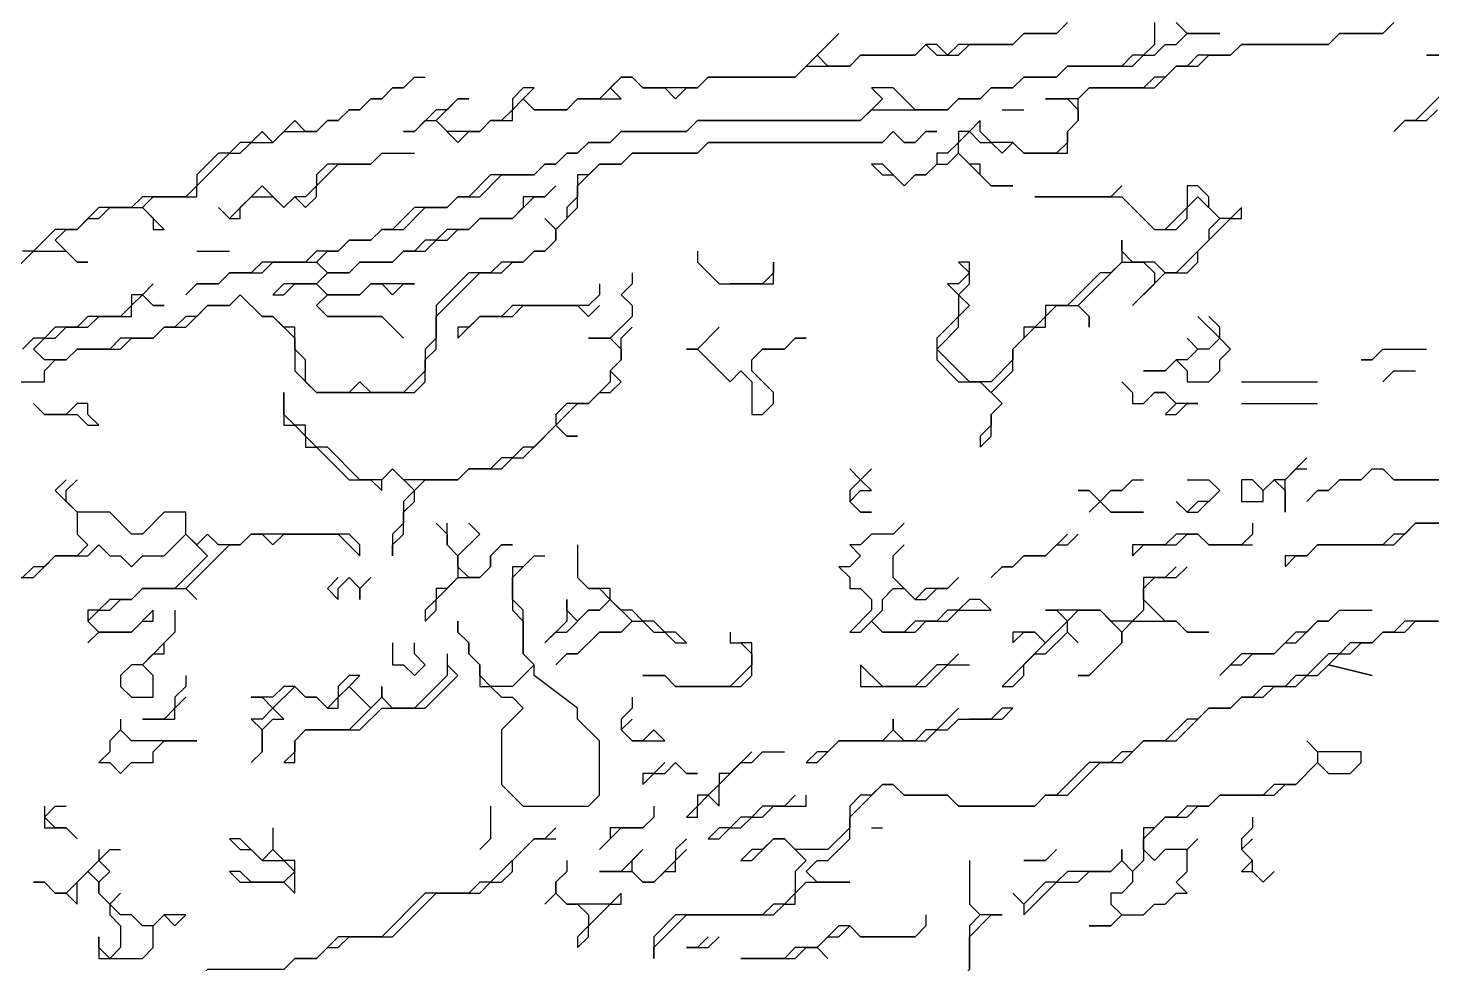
# Model space of a CAD drawing. Header units: metres. Extents: x 76363 to 76886, y 81203 to 81673.
# Drawn here: x 76661.6 to 76713.2, y 81351.6 to 81386 of the extents above; entities that cross this region are included whole.
import ezdxf

# ---------------------------------------------------------------- set-up
doc = ezdxf.new("R2010")
doc.units = ezdxf.units.M

msp = doc.modelspace()

# ---------------------------------------------------------------- linework, layer by layer
for points in [[(76703, 81386.2, 222.222), (76703, 81385.4, 222.6), (76702.6, 81385, 222.837), (76702.2, 81385, 222.62), (76701.8, 81384.6, 222.672), (76699.8, 81384.6, 222.45), (76699.4, 81384.2, 222.687), (76698.2, 81384.2, 222.455), (76697.8, 81383.8, 222.63), (76697, 81383.8, 222.57), (76696.6, 81383.4, 222.69), (76695.8, 81383.4, 222.63), (76695.4, 81383, 222.94), (76694.2, 81383, 222.757), (76693.4, 81383.8, 222.202), (76692.6, 81383.8, 222.133), (76693, 81383.4, 222.547), (76692.2, 81382.6, 222.975), (76686.2, 81382.6, 222.51), (76685.8, 81382.2, 222.72), (76683.4, 81382.2, 222.26), (76683, 81381.8, 222.55), (76682.2, 81381.8, 222.285), (76681.8, 81381.4, 222.627), (76681.4, 81381.4, 222.425), (76681, 81381, 222.6), (76680.6, 81381, 222.637), (76680.2, 81380.6, 222.877), (76678.6, 81380.6, 222.64), (76677.8, 81379.8, 222.83), (76677.4, 81379.8, 222.785), (76677, 81379.4, 222.925), (76675.8, 81379.4, 222.85), (76675, 81378.6, 222.875), (76674.6, 81378.6, 222.82), (76674.2, 81378.2, 223), (76673.4, 81378.2, 222.77), (76673, 81377.8, 222.83), (76672.2, 81377.8, 222.68), (76671.8, 81377.4, 222.663), (76670.2, 81377.4, 222.475), (76669.8, 81377, 222.655), (76669, 81377, 222.408), (76668.6, 81376.6, 222.67), (76667.8, 81376.6, 222.255), (76667.4, 81376.2, 222.47), (76667.8, 81376.6, 222.255), (76668.6, 81376.6, 222.67), (76669, 81377, 222.408), (76670.2, 81377, 222.697), (76670.6, 81377.4, 222.55), (76672.2, 81377.4, 222.885), (76672.6, 81377, 223.14), (76672.2, 81376.6, 223.16), (76671, 81376.6, 222.86), (76670.6, 81376.2, 222.845), (76671, 81376.2, 222.96), (76671.4, 81376.6, 223.04), (76672.2, 81376.6, 223.16), (76672.6, 81376.2, 222.857), (76672.2, 81375.8, 222.75), (76672.6, 81375.4, 222.57), (76674.6, 81375.4, 222.335), (76675.4, 81374.6, 221.8), (76674.6, 81375.4, 222.335), (76672.6, 81375.4, 222.57), (76672.2, 81375.8, 222.75), (76672.6, 81376.2, 222.857), (76673.8, 81376.2, 222.73), (76674.2, 81376.6, 222.885), (76674.6, 81376.6, 222.85), (76675, 81376.2, 222.562), (76675.4, 81376.6, 222.73), (76675.8, 81376.6, 222.595), (76674.2, 81376.6, 222.885), (76673.8, 81376.2, 222.73), (76672.6, 81376.2, 222.857), (76672.2, 81376.6, 223.16), (76672.6, 81377, 223.14), (76673.4, 81377, 223.17), (76673.8, 81377.4, 223.155), (76675, 81377.4, 223.11), (76675.4, 81377.8, 223.14), (76676.2, 81377.8, 223.13), (76676.6, 81378.2, 223.21), (76677, 81378.2, 223.175), (76677.4, 81378.6, 223.195), (76677.8, 81378.6, 223.08), (76678.2, 81379, 223.095), (76679.4, 81379, 223.045), (76680.2, 81379.8, 223.12), (76680.6, 81379.8, 223.05), (76681, 81380.2, 222.91), (76680.6, 81379.8, 223.05), (76679.8, 81379.8, 223.13), (76679.8, 81379.4, 223.105), (76679.4, 81379, 223.045), (76678.2, 81379, 223.095), (76677.8, 81378.6, 223.08), (76677, 81378.6, 223.24), (76676.6, 81378.2, 223.21), (76676.2, 81378.2, 223.14), (76675.8, 81377.8, 223.127), (76675.4, 81377.8, 223.14), (76675, 81377.4, 223.11), (76673.8, 81377.4, 223.155), (76673.4, 81377, 223.17), (76672.6, 81377, 223.14), (76672.2, 81377.4, 222.885), (76672.6, 81377.8, 222.75), (76673, 81377.8, 222.83), (76673.4, 81378.2, 222.77), (76674.2, 81378.2, 223), (76674.6, 81378.6, 222.82), (76675.4, 81378.6, 223.08), (76676.2, 81379.4, 222.817), (76677, 81379.4, 222.925), (76677.4, 81379.8, 222.785), (76678.2, 81379.8, 223.015), (76679, 81380.6, 222.7), (76680.2, 81380.6, 222.877), (76680.6, 81381, 222.637), (76681, 81381, 222.6), (76681.4, 81381.4, 222.425), (76681.8, 81381.4, 222.627), (76682.2, 81381.8, 222.285), (76683, 81381.8, 222.55), (76683.4, 81382.2, 222.26), (76685.8, 81382.2, 222.72), (76686.2, 81382.6, 222.51), (76692.2, 81382.6, 222.975), (76692.6, 81383, 222.76), (76695.4, 81383, 222.94), (76695.8, 81383.4, 222.63), (76696.6, 81383.4, 222.69), (76697, 81383.8, 222.57), (76697.8, 81383.8, 222.63), (76698.2, 81384.2, 222.455), (76699.4, 81384.2, 222.687), (76699.8, 81384.6, 222.45), (76702.2, 81384.6, 222.835), (76702.6, 81385, 222.837), (76703, 81385, 222.863), (76703.4, 81385.4, 222.715), (76703.8, 81385.4, 222.83), (76704.2, 81385.8, 222.535), (76705.4, 81385.8, 222.61), (76704.2, 81385.8, 222.535), (76703.8, 81386.2, 222.233)], [(76699.8, 81386.2, 221.423), (76699.4, 81385.8, 221.49), (76698.2, 81385.8, 221.483), (76697.8, 81385.4, 221.51), (76695.8, 81385.4, 221.55), (76695.4, 81385, 221.537), (76695, 81385.4, 221.56), (76694.6, 81385.4, 221.48), (76694.2, 81385, 221.505), (76692.2, 81385, 221.4), (76691.8, 81384.6, 221.53), (76691, 81384.6, 221.575), (76690.6, 81385, 221.4), (76691.4, 81385.8, 221.28), (76689.8, 81384.2, 221.56), (76686.6, 81384.2, 221.38), (76686.2, 81383.8, 221.44), (76684.2, 81383.8, 221.37), (76683.8, 81384.2, 221.24), (76683.4, 81384.2, 221.24), (76682.6, 81383.4, 221.36), (76681.8, 81383.4, 221.36), (76681.4, 81383, 221.5), (76680.2, 81383, 221.35), (76679.8, 81383.4, 221.135), (76680.2, 81383.8, 221.2), (76679.8, 81383.8, 221.183), (76679.4, 81383.4, 221.14), (76679.4, 81383, 221.2), (76679, 81382.6, 221.26), (76678.6, 81382.6, 221.26), (76678.2, 81382.2, 221.33), (76677, 81382.2, 221.29), (76676.6, 81382.6, 221.09), (76677.4, 81383.4, 221.07), (76677.8, 81383.4, 221.065), (76677.4, 81383.4, 221.07), (76677, 81383, 221.055), (76676.6, 81383, 221.06), (76675.8, 81382.2, 221.17), (76675.4, 81382.2, 221.18), (76675.8, 81382.2, 221.17), (76676.2, 81382.6, 221.11), (76676.6, 81382.6, 221.09), (76677.4, 81381.8, 221.46), (76677.8, 81382.2, 221.33), (76678.2, 81382.2, 221.33), (76678.6, 81382.6, 221.26), (76679.4, 81382.6, 221.28), (76679.4, 81383, 221.2), (76679.8, 81383.4, 221.135), (76680.2, 81383, 221.35), (76681.4, 81383, 221.5), (76681.8, 81383.4, 221.36), (76683.4, 81383.4, 221.5), (76683, 81383.8, 221.31), (76683.4, 81384.2, 221.24), (76683.8, 81384.2, 221.24), (76684.2, 81383.8, 221.37), (76685, 81383.8, 221.365), (76685.4, 81383.4, 221.5), (76685.8, 81383.8, 221.44), (76686.2, 81383.8, 221.44), (76686.6, 81384.2, 221.38), (76689.8, 81384.2, 221.56), (76690.2, 81384.6, 221.46), (76691.8, 81384.6, 221.53), (76692.2, 81385, 221.4), (76694.2, 81385, 221.505), (76694.6, 81385.4, 221.48), (76695, 81385, 221.535), (76695.8, 81385, 221.54), (76696.2, 81385.4, 221.555), (76697.8, 81385.4, 221.51), (76698.2, 81385.8, 221.483), (76699.4, 81385.8, 221.49), (76699.8, 81386.2, 221.423)], [(76711.8, 81386.2, 223.007), (76711.4, 81385.8, 222.98), (76709.8, 81385.8, 223.055), (76709.4, 81385.4, 222.96), (76706.2, 81385.4, 223.09), (76705.8, 81385, 223.015), (76704.6, 81385, 223.025), (76704.2, 81384.6, 223.07), (76703.8, 81384.6, 223.17), (76703.4, 81384.2, 223.08), (76703, 81384.2, 223.09), (76702.6, 81383.8, 223.067), (76700.6, 81383.8, 223.15), (76700.2, 81383.4, 223.065), (76699, 81383.4, 223.06), (76699.8, 81383.4, 223.06), (76700.2, 81383, 222.85), (76700.2, 81382.6, 222.64), (76699.8, 81382.2, 222.39), (76699.8, 81381.8, 222.19), (76699.4, 81381.4, 222.14), (76698.2, 81381.4, 222.21), (76697.8, 81381.8, 222.437), (76697, 81381.8, 222.54), (76696.6, 81382.2, 222.785), (76696.6, 81382.6, 222.833), (76696.2, 81382.2, 223.02), (76695.8, 81382.2, 223.1), (76695.8, 81381.8, 222.965), (76695.4, 81381.4, 222.91), (76695, 81381.4, 222.91), (76695, 81381, 222.775), (76694.6, 81380.6, 222.53), (76694.2, 81380.6, 222.57), (76693.8, 81380.2, 222.4), (76693, 81381, 222.75), (76692.6, 81381, 222.82), (76693, 81380.6, 222.633), (76693.4, 81380.6, 222.65), (76693.8, 81380.2, 222.4), (76694.2, 81380.6, 222.57), (76694.6, 81380.6, 222.53), (76695, 81381, 222.775), (76695.4, 81381, 222.89), (76695.8, 81381.4, 222.91), (76697, 81380.2, 221.88), (76697.8, 81380.2, 221.66), (76697, 81380.2, 221.88), (76696.6, 81380.6, 222.18), (76696.6, 81381, 222.27), (76696.2, 81381, 222.505), (76695.8, 81381.4, 222.91), (76695.8, 81381.8, 222.965), (76696.2, 81382.2, 223.02), (76696.6, 81381.8, 222.7), (76697, 81381.8, 222.54), (76697.4, 81381.4, 222.41), (76697.8, 81381.8, 222.437), (76698.2, 81381.4, 222.21), (76699.8, 81381.4, 221.975), (76699.8, 81382.2, 222.39), (76700.2, 81382.6, 222.64), (76700.2, 81383.4, 223.065), (76700.6, 81383.8, 223.15), (76703, 81383.8, 222.955), (76703.8, 81384.6, 223.17), (76704.6, 81384.6, 222.993), (76705, 81385, 223.11), (76705.8, 81385, 223.015), (76706.2, 81385.4, 223.09), (76709.4, 81385.4, 222.96), (76709.8, 81385.8, 223.055), (76711.4, 81385.8, 222.98), (76711.8, 81386.2, 223.007)], [(76714.6, 81385, 222.12), (76713, 81385, 222.35), (76714.2, 81385, 222.293)], [(76661, 81377, 220.575), (76661.8, 81377.8, 220.5), (76663, 81377.8, 220.72), (76663.4, 81377.4, 220.93), (76663.8, 81377.4, 221.04), (76663.4, 81377.4, 220.93), (76662.6, 81378.2, 220.54), (76663, 81378.6, 220.45), (76663.4, 81378.6, 220.52), (76663.8, 81379, 220.46), (76664.2, 81379, 220.487), (76664.6, 81379.4, 220.515), (76665.8, 81379.4, 220.62), (76666.2, 81379, 220.83), (76666.2, 81378.6, 220.9), (76666.6, 81378.6, 221.01), (76665.8, 81379.4, 220.62), (76666.2, 81379.8, 220.64), (76667.8, 81379.8, 220.71), (76667.8, 81380.2, 220.627), (76669, 81381.4, 220.7), (76669.4, 81381.4, 220.7), (76669.8, 81381.8, 220.718), (76670.6, 81381.8, 220.8), (76671, 81382.2, 220.815), (76672.2, 81382.2, 220.89), (76672.6, 81382.6, 220.9), (76673, 81382.6, 220.89), (76673.4, 81383, 220.84), (76673.8, 81383, 220.84), (76674.2, 81383.4, 220.815), (76674.6, 81383.4, 220.85), (76675, 81383.8, 220.87), (76675.4, 81383.8, 220.87), (76675.8, 81384.2, 220.88), (76676.2, 81384.2, 220.88)], [(76675.8, 81384.2, 220.88), (76675.4, 81383.8, 220.87), (76675, 81383.8, 220.87), (76674.6, 81383.4, 220.85), (76674.2, 81383.4, 220.815), (76673.8, 81383, 220.84), (76673.4, 81383, 220.84), (76673, 81382.6, 220.89), (76672.6, 81382.6, 220.9), (76672.2, 81382.2, 220.89), (76671.8, 81382.2, 220.885), (76671.4, 81382.6, 220.795), (76670.6, 81381.8, 220.8), (76670.2, 81382.2, 220.73), (76669.8, 81381.8, 220.718), (76669.4, 81381.8, 220.725), (76669, 81381.4, 220.7), (76668.6, 81381.4, 220.71), (76667.8, 81380.6, 220.6), (76667.8, 81380.2, 220.627), (76667.4, 81379.8, 220.71), (76665.8, 81379.8, 220.567), (76665.4, 81379.4, 220.55), (76664.2, 81379.4, 220.48), (76663.4, 81378.6, 220.52), (76662.6, 81378.6, 220.477), (76661.8, 81377.8, 220.5), (76661.4, 81377.8, 220.425)], [(76713.8, 81383.8, 221.137), (76712.6, 81382.6, 220.318), (76712.2, 81382.6, 220.45), (76711.8, 81382.2, 220.11), (76712.2, 81382.6, 220.45), (76713, 81382.6, 220.2), (76713.4, 81383, 220.51)], [(76697.4, 81383, 222.97), (76698.2, 81383, 222.947)], [(76660.6, 81373, 222.775), (76662.2, 81373, 222.845), (76662.2, 81373.4, 223.09), (76662.6, 81373.8, 223.15), (76663, 81373.8, 223.07), (76663.4, 81374.2, 223.005), (76665, 81374.2, 222.655), (76665.4, 81374.6, 222.8), (76666.2, 81374.6, 222.79), (76666.6, 81375, 222.84), (76667.4, 81375, 222.797), (76668.2, 81375.8, 222.775), (76669, 81375.8, 222.83), (76669.4, 81376.2, 223), (76670.2, 81375.4, 222.66), (76670.6, 81375.4, 222.62), (76671.4, 81374.6, 222.045), (76671.4, 81373.4, 221.208), (76672.2, 81372.6, 220.952), (76675.8, 81372.6, 220.217), (76676.2, 81373, 220.325), (76676.2, 81373.8, 221.09), (76676.6, 81374.2, 221.182), (76676.6, 81375.4, 221.87), (76678.2, 81377, 222.32), (76679, 81377, 222.205), (76679.4, 81377.4, 222.335), (76679.8, 81377.4, 222.33), (76680.2, 81377.8, 222.27), (76680.6, 81377.8, 222.26), (76681, 81378.2, 222.4), (76681, 81378.6, 222.53), (76681.8, 81379.4, 222.53), (76681.8, 81380.2, 222.79), (76682.6, 81381, 222.845), (76683.4, 81381, 222.86), (76683.8, 81381.4, 222.87), (76686.2, 81381.4, 222.975), (76686.6, 81381.8, 223.03), (76693, 81381.8, 223.125), (76693.4, 81382.2, 223.03), (76693.8, 81381.8, 223.09), (76694.2, 81381.8, 223.08), (76694.6, 81382.2, 223.215), (76695, 81382.2, 223.215), (76694.6, 81382.2, 223.215), (76694.2, 81381.8, 223.08), (76693.8, 81381.8, 223.09)], [(76693.4, 81382.2, 223.03), (76693, 81381.8, 223.125), (76686.6, 81381.8, 223.03), (76686.2, 81381.4, 222.975), (76683.8, 81381.4, 222.87), (76683.4, 81381, 222.86), (76682.6, 81381, 222.845), (76682.2, 81380.6, 222.85), (76681.8, 81380.6, 222.85), (76681.8, 81379.8, 222.66), (76681.4, 81379.4, 222.65), (76681.4, 81379, 222.493), (76681, 81378.6, 222.53), (76680.6, 81379, 222.775), (76681, 81378.6, 222.53), (76681, 81378.2, 222.4), (76680.6, 81377.8, 222.26), (76680.2, 81377.8, 222.27), (76679.8, 81377.4, 222.33), (76679, 81377.4, 222.42), (76678.6, 81377, 222.16), (76677.8, 81377, 222.4), (76676.6, 81375.8, 222.12), (76676.6, 81374.6, 221.452), (76676.2, 81374.2, 221.373), (76676.2, 81373.4, 220.762), (76675.4, 81372.6, 220.397), (76674.2, 81372.6, 220.79), (76673.8, 81373, 221.14), (76673.4, 81372.6, 220.944), (76672.2, 81372.6, 220.952), (76671.8, 81373, 221.143), (76671.8, 81373.8, 221.585), (76671.4, 81374.2, 221.755), (76671.4, 81375, 222.25), (76671, 81375, 222.29), (76670.6, 81375.4, 222.62), (76670.2, 81375.4, 222.66), (76669.4, 81376.2, 223), (76669, 81375.8, 222.83), (76668.2, 81375.8, 222.775), (76667.8, 81375.4, 222.78), (76667.4, 81375.4, 222.9), (76667, 81375, 222.87), (76666.6, 81375, 222.84), (76666.2, 81374.6, 222.79), (76665, 81374.6, 222.79), (76664.6, 81374.2, 222.7), (76663.4, 81374.2, 223.005), (76663, 81373.8, 223.07), (76662.2, 81373.8, 223.3), (76661.8, 81374.2, 223.017), (76662.2, 81374.6, 222.716), (76662.6, 81374.6, 222.88), (76663, 81375, 222.545), (76663.8, 81375, 222.625), (76664.2, 81375.4, 222.267), (76665.4, 81375.4, 222.555), (76665.4, 81375.8, 222.345), (76665.8, 81376.2, 222.15), (76666.2, 81375.8, 222.38), (76666.6, 81375.8, 222.46), (76666.2, 81375.8, 222.38), (76665.8, 81376.2, 222.15), (76666.2, 81376.6, 221.907), (76665.8, 81376.2, 222.15), (76665.4, 81376.2, 222.093), (76665.4, 81375.8, 222.345), (76665, 81375.4, 222.44), (76663.8, 81375.4, 222.293), (76663.4, 81375, 222.585), (76662.6, 81375, 222.326), (76662.2, 81374.6, 222.716), (76661.8, 81374.6, 222.55), (76661.4, 81374.2, 222.737)], [(76674.6, 81381.4, 221.3), (76674.2, 81381, 221.28), (76672.6, 81381, 221.13), (76672.2, 81380.6, 221.19), (76672.2, 81380.2, 221.4), (76671.8, 81379.8, 221.39), (76671.4, 81379.8, 221.343), (76671, 81379.4, 221.485), (76670.2, 81380.2, 221.053), (76669, 81379, 221.13), (76668.6, 81379.4, 221), (76669, 81379, 221.13), (76669.4, 81379, 221.2), (76669.4, 81379.4, 221), (76669.8, 81379.8, 221.05), (76670.6, 81379.8, 221.24), (76671, 81379.4, 221.485), (76671.4, 81379.8, 221.343), (76671.8, 81379.4, 221.53), (76672.2, 81379.8, 221.47), (76672.2, 81380.2, 221.4), (76673, 81381, 221.21), (76674.2, 81381, 221.28), (76674.6, 81381.4, 221.3), (76675.8, 81381.4, 221.52)], [(76701.8, 81380.2, 220.38), (76701.4, 81379.8, 220.01), (76698.6, 81379.8, 221.03), (76701.8, 81379.8, 220.083), (76703, 81378.6, 219.272), (76703.8, 81378.6, 219.005), (76704.2, 81379, 218.865), (76704.2, 81379.4, 219.13), (76704.6, 81379.8, 219.19), (76705.4, 81379, 217.928), (76705, 81378.6, 217.507), (76705, 81378.2, 216.977), (76703.8, 81377, 216.15), (76703.4, 81377, 216.383), (76703, 81377.4, 217.22), (76702.2, 81377.4, 216.984), (76701.8, 81377.8, 217.52), (76701.8, 81378.2, 218.035), (76701.8, 81377.4, 217.12), (76701.4, 81377, 216.72), (76701, 81377, 216.797), (76699.8, 81375.8, 216.08), (76699, 81375.8, 216.368), (76699, 81375.4, 215.954), (76698.6, 81375, 215.92), (76698.2, 81375, 216.188), (76698.2, 81374.6, 215.833), (76697.8, 81374.2, 215.725), (76697.8, 81373.8, 215.378), (76697, 81373, 215.072), (76696.2, 81373, 215.768), (76695, 81374.2, 217.513), (76695.8, 81375, 218.106), (76695.8, 81375.4, 218.533), (76696.2, 81375.8, 218.706), (76695.8, 81376.2, 219.39), (76696.2, 81376.6, 219.56), (76696.2, 81377.4, 220.153), (76695.8, 81377.4, 220.2), (76696.2, 81377, 219.803), (76695.8, 81376.6, 219.63), (76695.4, 81376.6, 219.657), (76695.8, 81376.2, 219.39), (76695.8, 81375.4, 218.533), (76695, 81374.6, 217.94), (76695, 81373.8, 217.14), (76695.8, 81373, 216.05), (76696.6, 81373, 215.487), (76697.4, 81372.2, 214.495), (76697, 81371.8, 214.594), (76697, 81371.4, 214.382), (76696.6, 81371, 214.572), (76696.6, 81370.6, 214.407), (76697, 81371, 214.25), (76697, 81371.8, 214.594), (76697.4, 81372.2, 214.495), (76697, 81372.6, 214.78), (76697.8, 81373.4, 215.067), (76697.8, 81374.2, 215.725), (76698.6, 81375, 215.92), (76699, 81375, 215.723), (76699, 81375.4, 215.954), (76699.4, 81375.8, 216.255), (76700.2, 81375.8, 216.033), (76700.6, 81375.4, 215.66), (76700.6, 81375, 215.49), (76700.6, 81375.4, 215.66), (76700.2, 81375.8, 216.033), (76701.8, 81377.4, 217.12), (76702.6, 81377.4, 217.075), (76703, 81377, 216.433), (76703, 81376.6, 216.01), (76702.2, 81375.8, 215.82), (76703.4, 81377, 216.383), (76704.2, 81377, 216.038), (76704.6, 81377.4, 216.333), (76704.6, 81377.8, 216.863), (76705.8, 81379, 217.696), (76706.2, 81379, 217.67), (76706.2, 81379.4, 218.03), (76705.8, 81379, 217.696), (76705.4, 81379, 217.928), (76705, 81379.4, 218.466), (76705, 81379.8, 218.9), (76704.6, 81380.2, 219.455), (76704.2, 81380.2, 219.637), (76704.2, 81379.4, 219.13), (76703.4, 81378.6, 219.24)], [(76667.8, 81377.8, 221.51), (76669, 81377.8, 221.9)], [(76686.2, 81377.8, 220.507), (76686.2, 81377.4, 220.187), (76687, 81376.6, 219.852), (76689, 81376.6, 219.695), (76689, 81377.4, 220.225), (76689, 81377, 220), (76688.6, 81376.6, 219.715), (76687.4, 81376.6, 219.93)], [(76683.8, 81377, 220.04), (76683.8, 81376.6, 219.773), (76683.4, 81376.2, 219.732), (76683.8, 81375.8, 219.18), (76683.8, 81375.4, 218.8), (76683, 81374.6, 218.386), (76682.2, 81374.6, 219.076), (76683, 81374.6, 218.386), (76683.4, 81374.2, 217.626), (76683.4, 81373.8, 217.275), (76683, 81373.4, 217.13), (76683, 81373, 216.697), (76682.2, 81372.2, 215.965), (76681.4, 81372.2, 216.16), (76681, 81371.8, 215.824), (76681, 81371.4, 215.438), (76680.2, 81370.6, 214.9), (76679.8, 81370.6, 215.102), (76679.4, 81370.2, 214.795), (76679, 81370.2, 214.941), (76678.6, 81369.8, 214.49), (76677.8, 81369.8, 214.888), (76677.4, 81369.4, 214.21), (76675.4, 81369.4, 215.066), (76675, 81369.8, 216.167), (76674.6, 81369.4, 215.813), (76673.8, 81369.4, 216.422), (76672.6, 81370.6, 218.184), (76672.2, 81370.6, 218.263), (76671.8, 81371, 218.707), (76671.8, 81371.4, 219.228), (76671.4, 81371.4, 219.133), (76671, 81371.8, 219.583), (76671, 81372.6, 220.358), (76671, 81371.4, 219.11), (76671.4, 81371.4, 219.133), (76671.8, 81371, 218.707), (76671.8, 81370.6, 218.177), (76672.2, 81370.6, 218.263), (76673.4, 81369.4, 216.557), (76674.2, 81369.4, 216.253), (76674.6, 81369, 215.544), (76674.6, 81369.4, 215.813), (76675, 81369.8, 216.167), (76675.8, 81369, 214.31), (76675.4, 81368.6, 214.545), (76675.4, 81367.8, 214.255), (76675, 81367.4, 214.393), (76675, 81366.6, 214.21), (76675, 81367, 214.277), (76675.4, 81367.4, 214.21), (76675.4, 81368.2, 214.317), (76675.8, 81368.6, 214.157), (76675.8, 81369, 214.31), (76676.2, 81369.4, 214.403), (76677.4, 81369.4, 214.21), (76677.8, 81369.8, 214.888), (76679, 81369.8, 214.492), (76679.4, 81370.2, 214.795), (76679.8, 81370.2, 214.447), (76681, 81371.4, 215.438), (76681.4, 81371, 215.105), (76681.8, 81371, 215.065), (76681.4, 81371, 215.105), (76681, 81371.4, 215.438), (76681.8, 81372.2, 216.002), (76682.2, 81372.2, 215.965), (76682.6, 81372.6, 216.337), (76683, 81372.6, 216.21), (76683.4, 81373, 216.57), (76683, 81373.4, 217.13), (76683.4, 81373.8, 217.275), (76683.4, 81374.6, 217.927), (76683.8, 81375, 218.348)], [(76682.6, 81376.6, 220.692), (76682.6, 81376.2, 220.426), (76682.2, 81375.8, 220.41), (76679.4, 81375.8, 221.26), (76679, 81375.4, 221.078), (76678.2, 81375.4, 221.325), (76677.8, 81375, 221.11), (76677.4, 81375, 221.36), (76677.4, 81374.6, 221.1), (76678.2, 81375.4, 221.325), (76679.4, 81375.4, 220.913), (76679.8, 81375.8, 221.133), (76681.8, 81375.8, 220.54), (76682.2, 81375.4, 220.125), (76682.6, 81375.8, 220.052)], [(76704.6, 81375.4, 214.72), (76705.4, 81374.6, 214.433), (76705, 81374.2, 214.107), (76704.6, 81374.2, 214.14), (76704.2, 81374.6, 214.345), (76704.6, 81374.2, 214.14), (76704.2, 81373.8, 214.195), (76703.8, 81373.8, 214.396), (76703.4, 81373.4, 214.41), (76702.6, 81373.4, 214.567), (76703.4, 81373.4, 214.41), (76703.8, 81373.8, 214.396), (76704.2, 81373.4, 213.985), (76704.2, 81373, 213.89), (76705, 81373, 213.69), (76705.4, 81373.4, 213.675), (76705.4, 81373.8, 213.89), (76705.8, 81374.2, 214.053), (76705.4, 81374.6, 214.433), (76705.4, 81375, 214.68), (76705, 81375.4, 214.8)], [(76687, 81375, 218.623), (76686.2, 81374.2, 217.708), (76685.8, 81374.2, 217.62), (76686.2, 81374.2, 217.708), (76687.4, 81373, 216.71), (76687.8, 81373.4, 217.403), (76688.2, 81373, 217.103), (76688.2, 81371.8, 216.655), (76688.6, 81371.8, 216.65), (76689, 81372.2, 216.78), (76689, 81372.6, 217.03), (76688.2, 81373.4, 217.393), (76688.2, 81373.8, 217.735), (76688.6, 81374.2, 218.127), (76689.4, 81374.2, 217.94), (76689.8, 81374.6, 218.3), (76690.2, 81374.6, 218.292), (76689.8, 81374.6, 218.3), (76689.4, 81374.2, 217.94), (76688.6, 81374.2, 218.127), (76688.2, 81373.8, 217.735)], [(76711.4, 81374.2, 213.82), (76711, 81373.8, 213.64), (76710.6, 81373.8, 213.72), (76711, 81373.8, 213.64), (76711.4, 81374.2, 213.82), (76713, 81374.2, 213.747)], [(76711.8, 81373.4, 213.31), (76711.4, 81373, 213.325), (76711.8, 81373.4, 213.31), (76712.6, 81373.4, 213.257)], [(76701.8, 81373, 214.51), (76702.2, 81372.6, 214.22), (76702.2, 81372.2, 214.205), (76702.6, 81372.2, 214.153), (76703, 81372.6, 214.14), (76703.4, 81372.6, 214.06), (76703.8, 81372.2, 213.74), (76703.4, 81371.8, 213.76), (76703.8, 81371.8, 213.61), (76704.2, 81372.2, 213.58), (76704.6, 81372.2, 213.625), (76703.8, 81372.2, 213.74), (76703.4, 81372.6, 214.06), (76703, 81372.6, 214.14), (76702.6, 81372.2, 214.153)], [(76706.2, 81373, 213.413), (76709, 81373, 213.495)], [(76661.8, 81372.2, 222.317), (76662.2, 81371.8, 221.744), (76663.4, 81371.8, 221.322), (76663.8, 81371.4, 220.99), (76664.2, 81371.4, 220.943), (76663.8, 81371.8, 221.273), (76663.8, 81372.2, 221.593), (76663.4, 81372.2, 221.795), (76663, 81371.8, 221.473), (76662.2, 81371.8, 221.744)], [(76706.2, 81372.2, 213.12), (76709, 81372.2, 212.955)], [(76708.6, 81370.2, 212.3), (76707.8, 81369.4, 212.14), (76707.4, 81369.4, 212.115), (76707, 81369, 211.94), (76706.6, 81369.4, 212.27), (76706.2, 81369.4, 212.31), (76706.2, 81368.6, 211.88), (76707, 81368.6, 211.77), (76707, 81369, 211.94), (76707.4, 81369.4, 212.115), (76707.8, 81369, 212.007), (76707.8, 81368.2, 211.46), (76707.8, 81369.4, 212.14), (76708.2, 81369.8, 212.245), (76708.6, 81369.8, 212.16)], [(76691.8, 81369.8, 215.617), (76692.2, 81369.4, 215.19), (76691.8, 81369, 215.257), (76691.8, 81368.6, 215.16), (76692.2, 81368.2, 214.735), (76692.6, 81368.2, 214.5), (76692.2, 81368.2, 214.735), (76691.8, 81368.6, 215.16), (76692.2, 81369, 215.1), (76692.6, 81369, 214.945), (76692.2, 81369.4, 215.19), (76692.6, 81369.8, 215.44)], [(76711, 81369.8, 211.74), (76710.6, 81369.4, 211.565), (76709.8, 81369.4, 211.57), (76709.4, 81369, 211.52), (76709, 81369, 211.693), (76708.6, 81368.6, 211.573), (76709, 81369, 211.693), (76709.4, 81369, 211.52), (76709.8, 81369.4, 211.57), (76710.6, 81369.4, 211.565), (76711, 81369.8, 211.74), (76711.4, 81369.8, 211.62), (76711.8, 81369.4, 211.317), (76714.6, 81369.4, 210.793), (76714.6, 81369.8, 211.03), (76714.2, 81369.4, 210.77), (76711.8, 81369.4, 211.317), (76711.4, 81369.8, 211.62)], [(76661, 81365.8, 217.75), (76661.8, 81365.8, 217.483), (76662.6, 81366.6, 217.882), (76663.8, 81366.6, 217.23), (76664.2, 81367, 217.608), (76664.6, 81366.6, 217.133), (76665, 81366.6, 217.194), (76665.4, 81366.2, 216.853), (76665.8, 81366.6, 217.444), (76666.6, 81366.6, 217.262), (76667.4, 81367.4, 217.57), (76668.2, 81366.6, 216.53), (76667, 81365.4, 215.873), (76665.8, 81365.4, 216.22), (76665.4, 81365, 215.983), (76664.6, 81365, 216.163), (76664.2, 81364.6, 216.31), (76663.8, 81364.6, 216.265), (76663.8, 81364.2, 216.05), (76664.2, 81363.8, 215.88), (76663.8, 81363.4, 215.74), (76664.2, 81363.8, 215.88), (76665.4, 81363.8, 215.727), (76665.8, 81364.2, 215.67), (76666.2, 81364.2, 215.67), (76666.2, 81364.6, 215.6), (76665.4, 81363.8, 215.727), (76664.2, 81363.8, 215.88), (76663.8, 81364.2, 216.05), (76664.2, 81364.6, 216.31), (76664.6, 81364.6, 216.075), (76665, 81365, 216.05), (76665.4, 81365, 215.983), (76665.8, 81365.4, 216.22), (76667.4, 81365.4, 215.678), (76667.8, 81365, 215.62), (76667.4, 81365.4, 215.678), (76669, 81367, 216.74), (76669.4, 81367, 216.68), (76669.8, 81367.4, 216.788), (76670.2, 81367.4, 216.72), (76670.6, 81367, 216.275), (76671, 81367.4, 216.305), (76673, 81367.4, 215.595), (76673.8, 81366.6, 214.996), (76673.8, 81367, 215), (76673.4, 81367.4, 215.4), (76669.8, 81367.4, 216.788), (76669.4, 81367, 216.68), (76668.6, 81367, 216.74), (76668.2, 81367.4, 217.1), (76667.8, 81367, 217.114), (76667.4, 81367.4, 217.57), (76667.4, 81368.2, 218.06), (76666.6, 81368.2, 218.29), (76665.8, 81367.4, 218.025), (76665.4, 81367.4, 218.295), (76664.6, 81368.2, 219.098), (76663.4, 81368.2, 219.12), (76663, 81368.6, 219.435), (76663, 81369, 219.64), (76663.4, 81369.4, 219.89)], [(76663, 81369.4, 219.89), (76662.6, 81369, 219.72), (76663.4, 81368.2, 219.12), (76663.4, 81367.4, 218.478), (76663.8, 81367, 217.61), (76663.4, 81366.6, 217.544), (76662.6, 81366.6, 217.882), (76662.2, 81366.2, 217.68), (76661.8, 81366.2, 217.795), (76661.4, 81365.8, 217.563)], [(76702.2, 81369.4, 213.015), (76701.8, 81369, 213), (76701.4, 81369, 213.07), (76701, 81368.6, 212.81), (76700.6, 81369, 212.96), (76700.2, 81369, 212.925), (76700.6, 81369, 212.96), (76701, 81368.6, 212.81), (76700.6, 81368.2, 212.62), (76701, 81368.6, 212.81), (76701.4, 81368.2, 212.607), (76702.6, 81368.2, 212.265), (76701.4, 81368.2, 212.607), (76701, 81368.6, 212.81), (76701.4, 81369, 213.07), (76701.8, 81369, 213), (76702.2, 81369.4, 213.015), (76702.6, 81369.4, 213.02)], [(76704.2, 81369.4, 212.7), (76705, 81369.4, 212.585), (76705.4, 81369, 212.375), (76705, 81368.6, 212.32), (76704.6, 81368.6, 212.36), (76704.2, 81368.2, 212.26), (76703.8, 81368.6, 212.435), (76704.2, 81368.2, 212.26), (76704.6, 81368.2, 212.27), (76705.4, 81369, 212.375), (76705, 81369.4, 212.585)], [(76676.6, 81367.8, 213.567), (76677, 81367.4, 213.31), (76677, 81367, 213.225), (76677.4, 81366.6, 212.94), (76677.4, 81365.8, 212.715), (76677, 81365.4, 213), (76676.6, 81365.4, 213.23), (76676.6, 81365, 213.163), (76676.2, 81364.6, 213.465), (76676.2, 81364.2, 213.405), (76676.6, 81364.6, 213.23), (76676.6, 81365, 213.163), (76677.4, 81365.8, 212.715), (76678.2, 81365.8, 212.592), (76678.6, 81366.2, 212.57), (76678.6, 81366.6, 212.66), (76679, 81367, 212.675), (76679.4, 81367, 212.68), (76679, 81367, 212.675), (76678.6, 81366.6, 212.66), (76678.6, 81366.2, 212.57), (76678.2, 81365.8, 212.592), (76677.8, 81365.8, 212.63), (76677.4, 81366.2, 212.73), (76677.4, 81366.6, 212.94), (76678.2, 81367.4, 212.93), (76677.8, 81367.8, 213.14), (76678.2, 81367.4, 212.93), (76677.4, 81366.6, 212.94), (76677, 81367, 213.225), (76677, 81367.8, 213.335)], [(76693.8, 81367.8, 213.657), (76693.4, 81367.4, 213.72), (76692.6, 81367.4, 214.133), (76692.2, 81367, 214.09), (76691.8, 81367, 214.06), (76692.2, 81366.6, 213.84), (76691.8, 81366.2, 213.488), (76691.4, 81366.2, 213.47), (76691.8, 81365.8, 213.1), (76691.8, 81365.4, 212.83), (76692.2, 81365.4, 212.687), (76692.6, 81365, 212.202), (76692.6, 81364.6, 211.943), (76691.8, 81363.8, 211.845), (76692.2, 81363.8, 211.685), (76692.6, 81364.2, 211.805), (76693, 81363.8, 211.49), (76694.2, 81363.8, 211.605), (76694.6, 81364.2, 211.775), (76695.4, 81364.2, 211.845), (76695.8, 81364.6, 211.91), (76697, 81364.6, 211.74), (76696.6, 81365, 212.02), (76696.2, 81365, 211.99), (76695.8, 81364.6, 211.91), (76695.4, 81364.6, 211.91), (76695, 81364.2, 211.81), (76694.2, 81364.2, 211.66), (76693.8, 81363.8, 211.605), (76693, 81363.8, 211.49), (76692.6, 81364.2, 211.805), (76693, 81364.6, 211.76), (76693, 81365, 212.008), (76693.4, 81365.4, 212.18), (76693.8, 81365.4, 212.135), (76694.2, 81365, 212.053), (76694.6, 81365, 212.08), (76695, 81365.4, 212.25), (76695.4, 81365.4, 212.13), (76695.8, 81365.8, 212.363), (76695.4, 81365.4, 212.13), (76694.6, 81365.4, 212.21), (76694.2, 81365, 212.053), (76693.4, 81365.8, 212.5), (76693.4, 81366.6, 213.054), (76693.8, 81367, 213.213)], [(76706.6, 81367.8, 211.55), (76706.6, 81367.4, 211.34), (76706.2, 81367, 211.32), (76705, 81367, 211.493), (76704.6, 81367.4, 211.77), (76703.8, 81367.4, 211.96), (76703.4, 81367, 211.75), (76702.2, 81367, 211.92), (76702.2, 81366.6, 211.687), (76702.6, 81367, 211.79), (76703.8, 81367, 211.795), (76704.2, 81367.4, 211.923), (76704.6, 81367.4, 211.77), (76705, 81367, 211.493), (76706.6, 81367, 211.238)], [(76714.2, 81367.8, 209.49), (76712.6, 81367.8, 209.88), (76712.2, 81367.4, 209.52), (76711.8, 81367.4, 209.6), (76711.4, 81367, 209.193), (76709, 81367, 210.085), (76708.6, 81366.6, 209.747), (76707.8, 81366.6, 210.112), (76707.8, 81366.2, 209.903), (76708.2, 81366.6, 209.96), (76708.6, 81366.6, 209.747), (76709, 81367, 210.085), (76711.8, 81367, 209.14), (76712.6, 81367.8, 209.88), (76714.2, 81367.8, 209.49)], [(76699.8, 81367.4, 212.32), (76699, 81366.6, 212.2), (76698.2, 81366.6, 212.29), (76697.8, 81366.2, 212.28), (76697.4, 81366.2, 212.33), (76697, 81365.8, 212.26), (76697.4, 81366.2, 212.33), (76697.8, 81366.2, 212.28), (76698.2, 81366.6, 212.29), (76699, 81366.6, 212.2), (76699.4, 81367, 212.31), (76699.8, 81367, 212.3), (76700.2, 81367.4, 212.357)], [(76680.2, 81366.6, 212.43), (76679.8, 81366.2, 212.257), (76679.4, 81366.2, 212.375), (76679.4, 81364.6, 211.96), (76679.8, 81364.2, 212.02), (76679.8, 81363, 212.12), (76680.2, 81362.6, 212.03), (76679.4, 81361.8, 212.37), (76678.6, 81361.8, 212.72), (76678.2, 81362.2, 212.78), (76678.2, 81362.6, 212.795), (76677.8, 81363, 212.89), (76677.8, 81363.4, 212.79), (76677.4, 81363.8, 212.977), (76677.4, 81364.2, 212.98), (76677.4, 81363.8, 212.977), (76677.8, 81363.4, 212.79), (76677.8, 81363, 212.89), (76678.2, 81362.6, 212.795), (76678.2, 81361.8, 212.875), (76678.6, 81361.8, 212.72), (76679, 81361.4, 212.662), (76679.4, 81361.4, 212.58), (76679.8, 81361, 212.49), (76679, 81360.2, 212.685), (76679, 81358.2, 212.827), (76679.8, 81357.4, 212.273), (76682.2, 81357.4, 210.79), (76682.6, 81357.8, 210.677), (76682.6, 81359.8, 211.307), (76681.8, 81360.6, 211.58), (76681.8, 81361, 211.605), (76680.2, 81362.2, 212.005), (76680.2, 81362.6, 212.03), (76679.8, 81363, 212.12), (76679.8, 81364.6, 211.96), (76679.4, 81365, 211.975), (76679.4, 81365.8, 212.17), (76680.2, 81366.6, 212.43), (76680.6, 81366.6, 212.42)], [(76681.8, 81367, 212.927), (76681.8, 81365.8, 212.505), (76682.2, 81365.4, 212.605), (76682.6, 81365.4, 212.635), (76683, 81365, 212.535), (76682.6, 81364.6, 212.33), (76682.2, 81364.6, 212.33), (76681.8, 81364.2, 212.16), (76681.4, 81364.6, 212.105), (76681.4, 81365, 212.2), (76681.4, 81364.2, 212.11), (76680.6, 81363.4, 212.095), (76681, 81363.8, 212.07), (76681.4, 81363.8, 212.07), (76682.2, 81364.6, 212.33), (76682.6, 81364.6, 212.33), (76683, 81365, 212.535), (76683.8, 81364.2, 212.15), (76683.4, 81363.8, 211.99), (76682.6, 81363.8, 212.047), (76681.8, 81363, 211.765), (76681.4, 81363, 211.885), (76681, 81362.6, 211.86), (76681.4, 81363, 211.885), (76681.8, 81363, 211.765), (76682.6, 81363.8, 212.047), (76683.4, 81363.8, 211.99), (76683.8, 81364.2, 212.15), (76684.2, 81364.2, 212.32), (76684.6, 81363.8, 212.21), (76685, 81363.8, 212.365), (76685.4, 81363.4, 212.27), (76685.8, 81363.4, 212.385), (76685.4, 81363.8, 212.457), (76685, 81363.8, 212.365), (76684.6, 81364.2, 212.42), (76684.2, 81364.2, 212.32), (76683.8, 81364.6, 212.4), (76683.4, 81364.6, 212.407), (76683, 81365, 212.535), (76683, 81365.4, 212.67), (76682.2, 81365.4, 212.605), (76681.8, 81365.8, 212.505)], [(76703.8, 81366.2, 211.24), (76703.4, 81365.8, 210.877), (76702.6, 81365.8, 211.205), (76702.6, 81364.6, 210.523), (76702.2, 81364.2, 210.457), (76701.4, 81364.2, 210.56), (76701, 81364.6, 210.81), (76699, 81364.6, 211.28), (76699.4, 81364.6, 211.16), (76699.8, 81364.2, 210.95), (76699, 81363.4, 210.69), (76698.6, 81363.8, 210.963), (76697.8, 81363.8, 211.17), (76697.8, 81363.4, 210.973), (76698.2, 81363.8, 211.05), (76698.6, 81363.8, 210.963), (76699, 81363.4, 210.69), (76697.4, 81361.8, 209.875), (76697.8, 81361.8, 209.937), (76698.2, 81362.2, 209.99), (76698.2, 81362.6, 210.197), (76698.6, 81363, 210.29), (76699, 81363, 210.41), (76699.8, 81363.8, 210.61), (76700.2, 81363.4, 210.072), (76699.8, 81363.8, 210.61), (76699.8, 81364.2, 210.95), (76700.2, 81364.6, 210.92), (76701, 81364.6, 210.81), (76701.8, 81363.8, 210.35), (76701.8, 81363.4, 209.963), (76700.6, 81362.2, 208.7), (76700.2, 81362.2, 208.823), (76700.6, 81362.2, 208.7), (76701.8, 81363.4, 209.963), (76701.8, 81363.8, 210.35), (76702.2, 81364.2, 210.457), (76703.8, 81364.2, 209.365), (76704.2, 81363.8, 208.75), (76705, 81363.8, 207.928), (76704.2, 81363.8, 208.75), (76703.8, 81364.2, 209.365), (76703.4, 81364.2, 209.668), (76702.6, 81365, 210.725), (76702.6, 81365.4, 211.08), (76703, 81365.8, 211.01), (76703.8, 81365.8, 210.913), (76704.2, 81366.2, 211.073)], [(76673, 81365.8, 215.03), (76672.6, 81365.4, 214.81), (76673, 81365, 214.6), (76673, 81365.4, 214.777), (76673.4, 81365.8, 214.91), (76673.8, 81365.4, 214.697), (76673.8, 81365, 214.64), (76673.8, 81365.4, 214.697), (76674.2, 81365.8, 214.67)], [(76667, 81364.6, 215.427), (76667, 81363.8, 215.185), (76665.8, 81362.6, 215.3), (76665.4, 81362.6, 215.255), (76665, 81362.2, 215.125), (76665, 81361.8, 214.95), (76665.4, 81361.4, 214.86), (76666.2, 81361.4, 214.85), (76666.2, 81362.2, 215.067), (76665.8, 81362.6, 215.3), (76666.2, 81363, 215.253), (76666.6, 81363, 215.11), (76666.6, 81363.4, 215.167), (76667, 81363.8, 215.185)], [(76709.8, 81364.6, 206.78), (76709.4, 81364.2, 206.657), (76709, 81364.2, 206.802), (76708.6, 81363.8, 206.584), (76708.2, 81363.8, 206.754), (76707.4, 81363, 205.865), (76706.2, 81363, 206.448), (76705.4, 81362.2, 205.84), (76705.8, 81362.6, 206.19), (76706.2, 81362.6, 206.064), (76706.6, 81363, 206.18), (76707.4, 81363, 205.865), (76707.8, 81363.4, 206.277), (76708.2, 81363.4, 206.167), (76709, 81364.2, 206.802), (76709.4, 81364.2, 206.657), (76709.8, 81364.6, 206.78), (76711, 81364.6, 205.978)], [(76713.4, 81364.2, 203.446), (76712.2, 81364.2, 204.211), (76711.8, 81363.8, 203.913), (76711.4, 81363.8, 204.194), (76711, 81363.4, 203.33), (76710.2, 81363.4, 204.114), (76709.8, 81363, 203.276), (76709.4, 81363, 204.033), (76708.6, 81362.2, 202.943), (76708.2, 81362.2, 203.691), (76707.8, 81361.8, 203.08), (76707, 81361.8, 203.487), (76706.6, 81361.4, 203.36), (76706.2, 81361.4, 203.53), (76705.8, 81361, 203.195), (76705, 81361, 203.884), (76704.6, 81360.6, 203.318), (76704.2, 81360.6, 203.684), (76703.4, 81359.8, 203.338), (76702.6, 81359.8, 203.88), (76702.2, 81359.4, 203.432), (76701.8, 81359.4, 203.762), (76701.4, 81359, 203.561), (76700.6, 81359, 204.089), (76699.4, 81357.8, 203.383), (76699, 81357.8, 203.61), (76698.6, 81357.4, 202.987), (76695.8, 81357.4, 204.042), (76695.4, 81357.8, 205.342), (76693.8, 81357.8, 205.023), (76693.4, 81358.2, 205.896), (76693, 81358.2, 205.937), (76692.6, 81357.8, 205.255), (76692.2, 81357.8, 205.626), (76691.8, 81357.4, 205.47), (76691.8, 81356.6, 204.723), (76691, 81355.8, 204.537), (76689.8, 81355.8, 205.206), (76689.4, 81356.2, 206.115), (76689, 81356.2, 206.513), (76688.6, 81355.8, 206.28), (76688.2, 81355.8, 206.724), (76687.8, 81355.4, 206.622), (76688.2, 81355.4, 206.158), (76689, 81356.2, 206.513), (76689.4, 81356.2, 206.115), (76690.2, 81355.4, 204.55), (76689.8, 81355, 204.658), (76689.8, 81354.2, 204.11), (76689.4, 81353.8, 203.687), (76689, 81353.8, 203.912), (76688.6, 81353.4, 203.447), (76685.4, 81353.4, 205.71), (76684.6, 81352.6, 204.794), (76684.6, 81351.8, 203.668), (76684.6, 81352.2, 204.117), (76685.8, 81353.4, 205.085), (76689, 81353.4, 203.12), (76689.4, 81353.8, 203.687), (76689.8, 81353.8, 203.556), (76689.8, 81354.2, 204.11), (76690.2, 81354.6, 204.2), (76691.8, 81354.6, 203.7), (76690.6, 81354.6, 204.012), (76690.2, 81355, 204.317), (76690.6, 81355.4, 204.287), (76691, 81355.4, 204.103), (76691.8, 81356.2, 204.41), (76691.8, 81357, 205.058), (76693, 81358.2, 205.937), (76693.4, 81358.2, 205.896), (76693.8, 81357.8, 205.023), (76695.4, 81357.8, 205.342), (76695.8, 81357.4, 204.042), (76698.6, 81357.4, 202.987), (76699, 81357.8, 203.61), (76699.8, 81357.8, 203.01), (76701, 81359, 203.927), (76701.8, 81359, 203.22), (76702.6, 81359.8, 203.88), (76703.8, 81359.8, 202.993), (76705, 81361, 203.884), (76705.8, 81361, 203.195), (76706.2, 81361.4, 203.53), (76707, 81361.4, 202.893), (76707.4, 81361.8, 203.562), (76708.2, 81361.8, 202.772), (76708.6, 81362.2, 202.943), (76709, 81362.2, 202.83), (76709.4, 81362.6, 203.06), (76711, 81362.2, 202.7), (76709.4, 81362.6, 203.06), (76709.8, 81363, 203.276), (76710.2, 81363, 203.137), (76710.6, 81363.4, 203.628), (76711, 81363.4, 203.33), (76711.4, 81363.8, 204.194), (76712.2, 81363.8, 203.536), (76712.6, 81364.2, 204.081), (76713.8, 81364.2, 202.984)], [(76675, 81363.4, 213.795), (76675, 81362.6, 213.65), (76675.4, 81362.6, 213.57), (76675.8, 81362.2, 213.63), (76676.2, 81362.6, 213.53), (76675.8, 81363, 213.537), (76675.8, 81363.4, 213.57)], [(76687.4, 81363.8, 212.545), (76687.4, 81363.4, 212.3), (76687.8, 81363.4, 212.393), (76688.2, 81363, 212.205), (76688.2, 81362.6, 212), (76687.4, 81361.8, 211.74), (76685.4, 81361.8, 211.74), (76685, 81362.2, 211.75), (76684.2, 81362.2, 211.68), (76685, 81362.2, 211.75), (76685.4, 81361.8, 211.74), (76687.8, 81361.8, 211.69), (76688.2, 81362.2, 211.825), (76688.2, 81363.4, 212.41), (76687.8, 81363.4, 212.393)], [(76677, 81363, 213.125), (76677, 81362.2, 213.08), (76675.8, 81361, 213.19), (76675, 81361, 213.305), (76674.6, 81361.4, 213.52), (76674.6, 81361.8, 213.77), (76674.6, 81361.4, 213.52), (76674.2, 81361, 213.41), (76673.4, 81361.8, 214.16), (76673.8, 81362.2, 214.12), (76673.4, 81362.2, 214.25), (76673, 81361.8, 214.155), (76673, 81361.4, 214.285), (76672.6, 81361, 214.51), (76672.2, 81361.4, 214.52), (76671.8, 81361.4, 214.6), (76671.4, 81361.8, 214.62), (76671, 81361.8, 214.7), (76670.6, 81361.4, 214.69), (76669.8, 81361.4, 214.68), (76670.2, 81361.4, 214.6), (76670.6, 81361, 214.54), (76670.2, 81360.6, 214.415), (76669.8, 81360.6, 214.455), (76670.2, 81360.2, 214.28), (76670.2, 81359.4, 214.18), (76669.8, 81359, 214.197), (76670.2, 81359.4, 214.18), (76670.2, 81360.2, 214.28), (76670.6, 81360.6, 214.38), (76671, 81360.6, 214.305), (76670.6, 81361, 214.54), (76671.4, 81361.8, 214.62), (76671.8, 81361.4, 214.6), (76672.2, 81361.4, 214.52), (76672.6, 81361, 214.51), (76673, 81361, 214.247), (76673, 81361.4, 214.285), (76673.4, 81361.8, 214.16), (76674.2, 81361, 213.41), (76673.4, 81360.2, 213.598), (76671.8, 81360.2, 213.913), (76671.4, 81359.8, 213.843), (76671.4, 81359.4, 213.785), (76671, 81359, 213.85), (76671.4, 81359, 213.73), (76671.4, 81359.8, 213.843), (76671.8, 81360.2, 213.913), (76673.8, 81360.2, 213.13), (76674.6, 81361, 213.3), (76676.2, 81361, 213.03), (76677.4, 81362.2, 213.01), (76677, 81362.6, 213.105)], [(76695.8, 81363, 211.143), (76695.4, 81362.6, 210.997), (76695, 81362.6, 211.015), (76694.2, 81361.8, 210.56), (76693, 81361.8, 210.57), (76692.2, 81362.6, 211.06), (76692.2, 81361.8, 210.56), (76694.6, 81361.8, 210.595), (76695.4, 81362.6, 210.997), (76696.2, 81362.6, 210.767)], [(76667.4, 81362.2, 214.73), (76667.4, 81361.8, 214.715), (76667, 81361.4, 214.69), (76667, 81361, 214.6), (76666.6, 81360.6, 214.59), (76665.8, 81360.6, 214.745), (76667, 81360.6, 214.465), (76667, 81361, 214.6), (76667.4, 81361.4, 214.54)], [(76683.8, 81361.4, 211.42), (76683.8, 81361, 211.33), (76683.4, 81360.6, 211.235), (76683.4, 81360.2, 211.21), (76683.8, 81359.8, 210.96), (76685, 81359.8, 210.695), (76684.6, 81360.2, 210.865), (76684.2, 81359.8, 210.88), (76683.8, 81359.8, 210.96), (76683.4, 81360.2, 211.21), (76683.8, 81360.6, 211.233)], [(76695.8, 81361, 209.75), (76695, 81360.2, 209.283), (76694.6, 81360.2, 209.41), (76694.2, 81359.8, 209.14), (76693.8, 81359.8, 209.17), (76693.4, 81360.2, 209.42), (76693.4, 81360.6, 209.705), (76693.4, 81360.2, 209.42), (76693, 81359.8, 208.88), (76691.4, 81359.8, 209.103), (76691, 81359.4, 208.957), (76690.6, 81359.4, 209.09), (76690.2, 81359, 208.76), (76690.6, 81359, 208.592), (76691.4, 81359.8, 209.103), (76694.6, 81359.8, 209.067), (76695, 81360.2, 209.283), (76695.4, 81360.2, 209.2), (76695.8, 81360.6, 209.51), (76697.4, 81360.6, 208.71), (76697.8, 81361, 208.9), (76697.4, 81361, 209.12), (76697, 81360.6, 208.863), (76696.2, 81360.6, 209.25)], [(76665, 81360.6, 214.59), (76665, 81360.2, 214.54), (76664.6, 81359.8, 214.32), (76664.6, 81359.4, 214.23), (76664.2, 81359, 214.063), (76664.6, 81359, 214.135), (76665, 81358.6, 214.047), (76665.4, 81359, 214.405), (76666.2, 81359, 214.21), (76666.2, 81359.4, 214.385), (76666.6, 81359.8, 214.4), (76667.8, 81359.8, 214.35), (76665.4, 81359.8, 214.64), (76665, 81360.2, 214.54)], [(76708.6, 81359.8, 201.71), (76709, 81359.4, 201.475), (76709, 81359, 201.34), (76708.2, 81358.2, 201.115), (76707.4, 81358.2, 201.32), (76707, 81357.8, 201.145), (76705.4, 81357.8, 201.65), (76705, 81357.4, 201.543), (76704.2, 81357.4, 201.83), (76703.8, 81357, 201.735), (76703.4, 81357, 201.913), (76703, 81356.6, 201.87), (76702.6, 81356.6, 201.95), (76702.6, 81355.4, 201.475), (76702.2, 81355, 201.225), (76701.8, 81355.4, 201.4), (76701.8, 81355.8, 201.644), (76701.8, 81355.4, 201.4), (76701.4, 81355, 201.347), (76699.8, 81355, 201.507), (76699.4, 81354.6, 201.333), (76699, 81354.6, 201.53), (76698.2, 81353.8, 201.42), (76697.8, 81354.2, 201.757), (76698.2, 81353.8, 201.42), (76698.2, 81353.4, 201.28), (76699.4, 81354.6, 201.333), (76700.2, 81354.6, 201.26), (76700.6, 81355, 201.35), (76701.4, 81355, 201.347), (76701.8, 81355.4, 201.4), (76702.2, 81355, 201.225), (76702.2, 81354.6, 201.17), (76701.8, 81354.2, 201.16), (76701.4, 81354.2, 201.16), (76701.4, 81353.8, 201.105), (76701.8, 81353.4, 200.99), (76701.4, 81353, 200.915), (76700.6, 81353, 200.96), (76701.4, 81353, 200.915), (76701.8, 81353.4, 200.99), (76702.6, 81353.4, 200.82), (76703, 81353.8, 200.83), (76703.4, 81353.8, 200.78), (76703.8, 81354.2, 200.89), (76704.2, 81354.2, 200.84), (76703.8, 81354.6, 201.09), (76704.2, 81355, 201.065), (76704.2, 81355.8, 201.37), (76704.6, 81356.2, 201.545), (76704.2, 81355.8, 201.37), (76703.4, 81355.8, 201.53), (76703, 81355.4, 201.73), (76702.6, 81355.8, 201.535), (76702.6, 81356.2, 201.785), (76703.4, 81357, 201.913), (76704.2, 81357, 201.66), (76704.6, 81357.4, 201.63), (76705, 81357.4, 201.543), (76705.4, 81357.8, 201.65), (76707.4, 81357.8, 201.12), (76707.8, 81358.2, 201.24), (76708.2, 81358.2, 201.115), (76709, 81359, 201.34), (76709.4, 81358.6, 201.25), (76710.2, 81358.6, 201.4), (76710.6, 81359, 201.42), (76710.6, 81359.4, 201.59), (76709, 81359.4, 201.475)], [(76688.2, 81359.4, 209.98), (76687.4, 81358.6, 209.697), (76687, 81358.6, 209.87), (76687, 81358.2, 209.66), (76686.6, 81357.8, 209.433), (76686.2, 81357.8, 209.56), (76686.2, 81357.4, 209.48), (76685.8, 81357, 209.38), (76686.2, 81357, 209.28), (76686.2, 81357.4, 209.48), (76686.6, 81357.8, 209.433), (76687, 81357.4, 209.137), (76687, 81358.2, 209.66), (76687.8, 81359, 209.845), (76688.2, 81359, 209.81), (76688.6, 81359.4, 209.828), (76689.4, 81359.4, 209.5)], [(76685, 81359, 210.213), (76684.6, 81358.6, 210.123), (76684.2, 81358.6, 210.18), (76684.2, 81358.2, 210.055), (76684.6, 81358.6, 210.123), (76685, 81358.6, 209.91), (76685.4, 81359, 210.16), (76685.8, 81358.6, 209.883), (76686.2, 81358.6, 209.91), (76685.8, 81358.6, 209.883), (76685.4, 81359, 210.16)], [(76689.8, 81357.8, 207.907), (76689.4, 81357.4, 207.794), (76688.6, 81357.4, 208.332), (76688.2, 81357, 208.15), (76687.8, 81357, 208.328), (76687.4, 81356.6, 208.337), (76687, 81356.6, 208.71), (76686.6, 81356.2, 208.61), (76687, 81356.2, 208.475), (76687.4, 81356.6, 208.337), (76687.8, 81356.6, 208), (76688.2, 81357, 208.15), (76688.6, 81357, 207.932), (76689, 81357.4, 208.037), (76690.2, 81357.4, 207.24), (76690.2, 81357.8, 207.58)], [(76662.2, 81357.4, 213.337), (76662.2, 81356.6, 213.235), (76663, 81356.6, 213.27), (76663.4, 81356.2, 213.33), (76663, 81356.6, 213.27), (76662.6, 81356.6, 213.35), (76662.2, 81357, 213.24), (76662.6, 81357.4, 213.54), (76663, 81357.4, 213.54)], [(76678.6, 81357.4, 212.563), (76678.6, 81356.2, 212.59), (76678.2, 81355.8, 212.65), (76678.6, 81356.2, 212.59)], [(76684.6, 81357.4, 209.63), (76684.6, 81357, 209.575), (76684.2, 81356.6, 209.595), (76683, 81356.6, 209.91), (76683, 81356.2, 209.7), (76682.6, 81355.8, 209.765), (76683.4, 81356.6, 209.875), (76684.2, 81356.6, 209.595), (76684.6, 81357, 209.575)], [(76706.6, 81357, 201.15), (76706.6, 81356.6, 201.015), (76706.2, 81356.2, 201.08), (76706.2, 81355.8, 200.99), (76706.6, 81355.4, 200.885), (76706.2, 81355, 200.95), (76706.6, 81355, 200.873), (76707, 81354.6, 200.85), (76707.4, 81355, 200.865), (76707, 81354.6, 200.85), (76706.6, 81355, 200.873), (76706.6, 81355.4, 200.885), (76706.2, 81355.8, 200.99), (76706.6, 81356.2, 201)], [(76681, 81356.6, 211.278), (76680.6, 81356.2, 211.38), (76680.2, 81356.2, 211.66), (76678.6, 81354.6, 212.435), (76678.2, 81354.6, 212.59), (76677.8, 81354.2, 212.695), (76676.2, 81354.2, 212.89), (76674.6, 81352.6, 212.865), (76673, 81352.6, 212.83), (76672.2, 81351.8, 212.87), (76671.4, 81351.8, 212.725), (76671, 81351.4, 212.63), (76668.2, 81351.4, 212.71), (76667.8, 81351, 212.7), (76666.2, 81351, 212.63), (76665.8, 81350.6, 212.58), (76665, 81350.6, 212.425), (76664.6, 81350.2, 212.22), (76663.4, 81350.2, 212), (76662.6, 81349.4, 211.77), (76662.2, 81349.4, 211.68), (76661.8, 81349, 211.525), (76661.4, 81349, 211.41)], [(76670.6, 81356.6, 213.63), (76670.6, 81355.8, 213.55), (76670.2, 81355.4, 213.58), (76669.4, 81356.2, 213.615), (76669, 81356.2, 213.61), (76669.4, 81355.8, 213.6), (76669.8, 81355.8, 213.555), (76670.2, 81355.4, 213.58), (76671, 81355.4, 213.34), (76671.4, 81355, 213.17), (76671, 81354.6, 213.16), (76669.8, 81354.6, 213.31), (76669.4, 81355, 213.41), (76669, 81355, 213.255), (76669.4, 81354.6, 213.24), (76671, 81354.6, 213.16), (76671.4, 81354.2, 212.86), (76671.4, 81355.4, 213.26), (76671, 81355.4, 213.34), (76670.6, 81355.8, 213.55)], [(76671, 81351.4, 212.63), (76671.4, 81351.8, 212.725), (76672.2, 81351.8, 212.87), (76672.6, 81352.2, 212.895), (76673, 81352.2, 212.887), (76673.4, 81352.6, 212.91), (76675, 81352.6, 212.94), (76676.6, 81354.2, 212.885), (76678.2, 81354.2, 212.54), (76678.6, 81354.6, 212.435), (76679, 81354.6, 212.245), (76679.4, 81355, 212.19), (76679.4, 81355.4, 212.205), (76680.2, 81356.2, 211.66), (76681, 81356.2, 211.04)], [(76685.8, 81356.2, 209.12), (76685.4, 81355.8, 208.997), (76685.4, 81355.4, 208.85), (76684.6, 81354.6, 208.78), (76684.2, 81354.6, 208.898), (76683.8, 81355, 209.277), (76683.8, 81355.4, 209.395), (76684.2, 81355.8, 209.37), (76683.4, 81355, 209.345), (76682.6, 81355, 209.38), (76683.8, 81355, 209.277), (76684.2, 81354.6, 208.898), (76684.6, 81354.6, 208.78), (76685, 81355, 208.787), (76685.4, 81355, 208.603), (76685.4, 81355.4, 208.85), (76685.8, 81355.8, 208.947)], [(76692.6, 81356.6, 204.452), (76693, 81356.6, 204.395)], [(76664.2, 81355.8, 213.23), (76664.2, 81355.4, 213.06), (76663, 81354.2, 212.64), (76662.6, 81354.2, 212.39), (76662.2, 81354.6, 212.593), (76661.8, 81354.6, 212.535), (76662.2, 81354.6, 212.593), (76662.6, 81354.2, 212.39), (76663, 81354.2, 212.64), (76663.4, 81353.8, 212.415), (76663.4, 81354.6, 212.72), (76663.8, 81355, 213.007), (76664.2, 81354.6, 213.065), (76664.2, 81354.2, 212.94), (76664.6, 81353.8, 212.8), (76664.6, 81353.4, 212.717), (76665, 81353, 212.87), (76665, 81352.2, 212.993), (76664.6, 81351.8, 212.67), (76664.2, 81352.2, 212.5), (76664.2, 81352.6, 212.56), (76664.2, 81351.8, 212.44), (76665.8, 81351.8, 212.75), (76666.2, 81352.2, 212.68), (76666.2, 81353, 212.72), (76666.6, 81353.4, 212.81), (76667, 81353, 212.715), (76667.4, 81353.4, 212.887), (76666.6, 81353.4, 212.81), (76666.2, 81353, 212.72), (76665.8, 81353, 212.755), (76665.4, 81353.4, 212.82), (76665, 81353.4, 212.74), (76664.6, 81353.8, 212.8), (76665, 81354.2, 212.89), (76664.6, 81353.8, 212.8), (76664.2, 81354.2, 212.94), (76664.2, 81354.6, 213.065), (76664.6, 81355, 213.12), (76664.2, 81355.4, 213.06), (76664.6, 81355.8, 213.23), (76665, 81355.8, 213.27)], [(76699.4, 81355.8, 201.965), (76699, 81355.4, 201.99), (76698.2, 81355.4, 202.255), (76699, 81355.4, 201.99)], [(76681.4, 81355.4, 210.347), (76681.4, 81355, 210.028), (76681, 81354.6, 210.13), (76681, 81354.2, 209.857), (76680.6, 81353.8, 210.112), (76681, 81354.2, 209.857), (76681.4, 81353.8, 209.227), (76681.8, 81353.8, 209.062), (76682.2, 81353.4, 208.525), (76682.2, 81353, 208.103), (76681.8, 81352.6, 207.993), (76681.8, 81352.2, 207.587), (76682.2, 81352.6, 207.64), (76682.2, 81353, 208.103), (76683, 81353.8, 208.403), (76683.4, 81353.8, 208.378), (76683.4, 81354.2, 208.803), (76683, 81353.8, 208.403), (76681.4, 81353.8, 209.227), (76681, 81354.2, 209.857), (76681, 81354.6, 210.13), (76681.4, 81355, 210.028)], [(76696.2, 81355.4, 202.73), (76696.2, 81353.8, 201.93), (76696.6, 81353.4, 201.675), (76696.2, 81353, 201.66), (76696.2, 81351.4, 201.28), (76695.8, 81351, 201.385), (76695.8, 81349.4, 201.07), (76695.4, 81349, 201.03), (76694.6, 81349, 201.287), (76695.4, 81349, 201.03), (76695.8, 81349.4, 201.07), (76695.8, 81351, 201.385), (76696.2, 81351.4, 201.28), (76696.2, 81352.6, 201.41), (76697, 81353.4, 201.6), (76697.4, 81353.4, 201.6), (76696.6, 81353.4, 201.675), (76696.2, 81353.8, 201.93)], [(76694.6, 81353.4, 202.525), (76694.6, 81353, 202.235), (76694.2, 81352.6, 202.26), (76692.2, 81352.6, 202.666), (76691.8, 81353, 202.935), (76691.4, 81353, 202.975), (76690.6, 81352.2, 202.43), (76689.8, 81352.2, 202.39), (76689.4, 81351.8, 202.25), (76687.8, 81351.8, 202.288), (76689.8, 81351.8, 202.17), (76690.2, 81352.2, 202.46), (76690.6, 81352.2, 202.43), (76691, 81351.8, 202.31), (76690.6, 81352.2, 202.43), (76691, 81352.6, 202.733), (76691.4, 81352.6, 202.69), (76691.8, 81353, 202.935), (76692.2, 81352.6, 202.666), (76694.2, 81352.6, 202.26), (76694.6, 81353, 202.235)], [(76686.6, 81352.6, 203.158), (76686.2, 81352.2, 203.078), (76685.8, 81352.2, 203.405), (76686.6, 81352.2, 202.746), (76687, 81352.6, 202.98)]]:
    msp.add_polyline3d(points)

doc.saveas('drawing.dxf')
